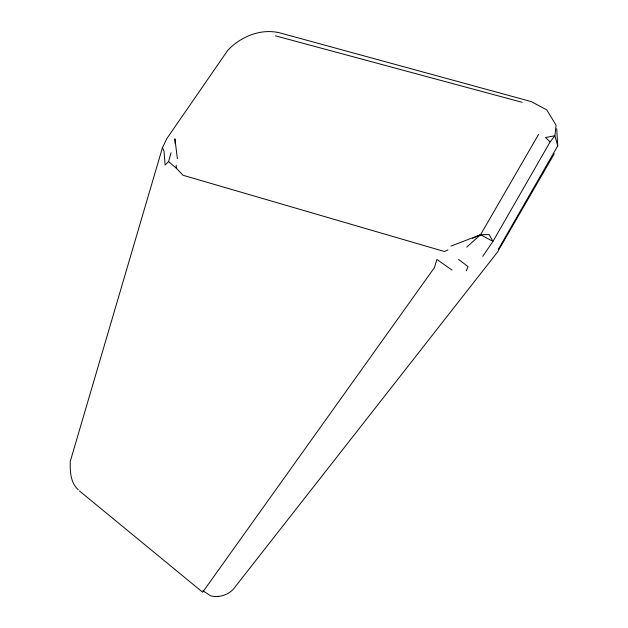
<?xml version="1.0" encoding="UTF-8"?>
<svg xmlns="http://www.w3.org/2000/svg" width="628" height="628" viewBox="0 0 628 628"><rect width="100%" height="100%" fill="white"/><g stroke="black" fill="none" stroke-linecap="round" stroke-linejoin="round"><path stroke-width="0.94" d="M498.349 249.308L557.743 145.869L554.877 135.758L556.07 125.215L546.776 109.9L531.359 101.634L281.682 33.37C262.276 27.695 241.176 36.047 227.76 50.342L166.883 138.521L162.424 147.737L164.065 151.262L165.078 165.078L168.594 161.608L171.036 152.785M162.424 147.737L70.258 461.415C70.108 471.502 70.25 482.367 78.272 489.769M466.337 270.699L468.056 266.625L458.55 259.388M550.128 141.881L545.489 137.508L554.877 135.758L550.128 141.881L492.972 241.372L482.767 256.357M538.643 134.314L480.561 234.707L466.706 247.118M554.288 153.742L497.439 252.158L235.296 586.67C229.95 594.567 219.745 598.115 210.576 595.807L202.868 590.72M447.952 249.873L444.428 251.514L183.023 175.267L176.311 168.178L168.594 161.608M472.633 238.397L480.561 234.707L489.102 234.597L492.972 241.372L480.561 234.707L450.975 246.082M275.417 35.82L522.19 102.325M217.838 596.419L218.489 596.6M452.066 270.071L436.907 259.458L434.411 267.646L202.64 592.228L79.45 490.931M557.743 145.869L556.698 128.732M177.386 158.774L174.922 138.812L175.157 143.71M176.17 165.243L176.311 168.178"/></g></svg>
